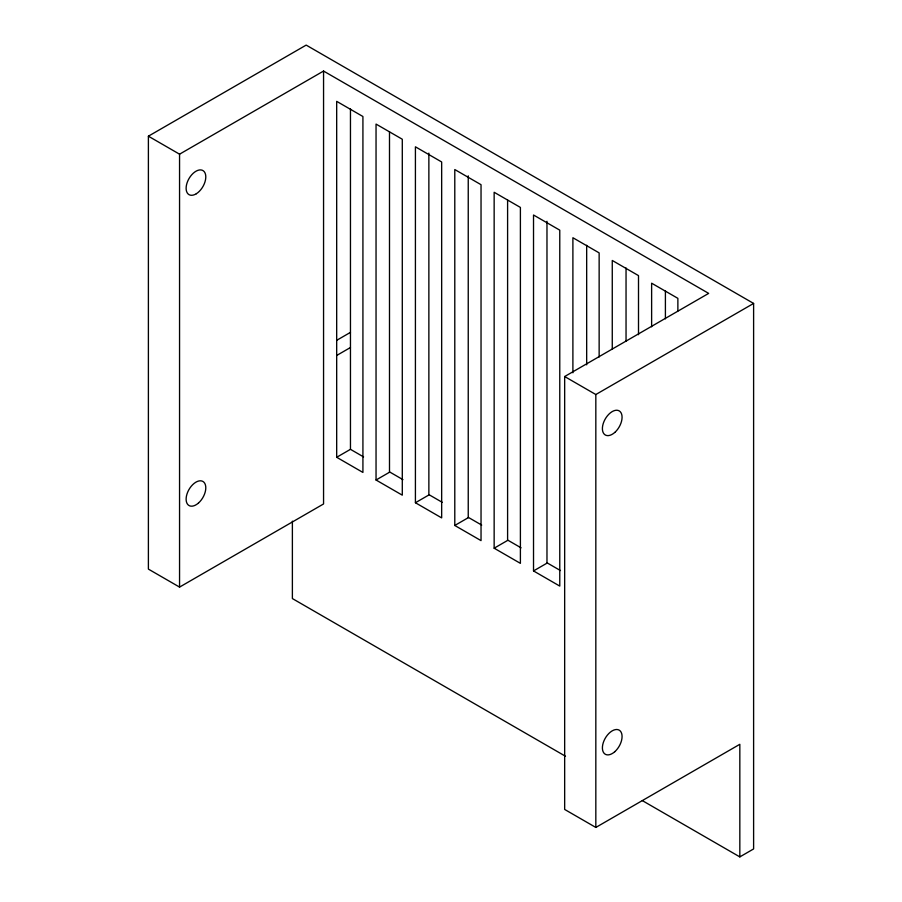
<?xml version="1.0" encoding="UTF-8"?>
<svg xmlns="http://www.w3.org/2000/svg" width="902" height="902" viewBox="0 0 902 902"><rect width="100%" height="100%" fill="white"/><g stroke="black" fill="none" stroke-linecap="round" stroke-linejoin="round"><path stroke-width="1.35" d="M148.39 136.191L179.554 154.186L323.559 71.055L323.559 503.959L179.554 587.101L148.39 569.106L148.39 136.191L306.173 45.1L753.61 303.433L753.61 848.94L739.832 856.9L642.303 800.593M336.683 340.325L350.461 332.364M336.683 355.478L350.461 347.518M336.683 457.28L362.92 472.434L362.92 116.505L336.683 101.351L336.683 457.28L350.461 449.331L363.585 456.908M376.044 480.011L402.292 495.164L402.292 139.235L376.044 124.081L376.044 480.011L389.822 472.062L402.946 479.638M739.832 856.9L739.832 744.297L595.827 827.438L564.663 809.444L564.663 376.529L708.668 293.387L323.559 71.055M564.663 376.529L595.827 394.524L753.61 303.433M415.416 502.741L441.664 517.895L441.664 161.965L415.416 146.812L415.416 502.741L429.194 494.792L442.318 502.369M454.788 525.471L481.037 540.625L481.037 184.696L454.788 169.542L454.788 525.471L468.566 517.511L481.691 525.088M494.149 548.202L520.398 563.355L520.398 207.426L494.149 192.273L494.149 548.202L507.939 540.242L521.052 547.818M533.522 570.932L559.77 586.086L559.77 230.157L533.522 215.003L533.522 570.932L547.3 562.972L560.424 570.549M565.486 756.248L292.383 598.567L292.383 521.153M677.876 311.01L677.876 298.348L651.627 283.194L651.627 326.806M665.405 290.715L665.405 318.846M638.503 334.698L638.503 275.617L612.266 260.464L612.266 349.097M626.044 267.984L626.044 341.136M599.142 356.989L599.142 252.887L572.894 237.733L572.894 372.785M595.827 394.524L595.827 827.438M586.672 245.254L586.672 364.836M546.973 221.306L546.973 563.164M507.6 199.985L507.6 540.433M468.239 175.845L468.239 517.703M428.867 153.114L428.867 494.972M389.495 131.793L389.495 472.242M350.461 108.86L350.461 449.331M179.554 154.186L179.554 587.101M614.781 432.441A13.925 8.039 -60 0 0 619.2 410.884A13.925 8.039 -60 0 0 602.728 425.485A13.925 8.039 -60 0 0 614.781 432.441M614.781 751.704A13.925 8.039 -60 0 0 619.2 730.146A13.925 8.039 -60 0 0 602.728 744.748A13.925 8.039 -60 0 0 614.781 751.704M196.332 193.738A13.925 8.039 -60 0 0 204.292 171.741A13.925 8.039 -60 0 0 187.255 182.317A13.925 8.039 -60 0 0 196.332 193.738M198.508 503A13.925 8.039 -60 0 0 202.916 481.442A13.925 8.039 -60 0 0 186.455 496.044A13.925 8.039 -60 0 0 198.508 503"/></g></svg>
